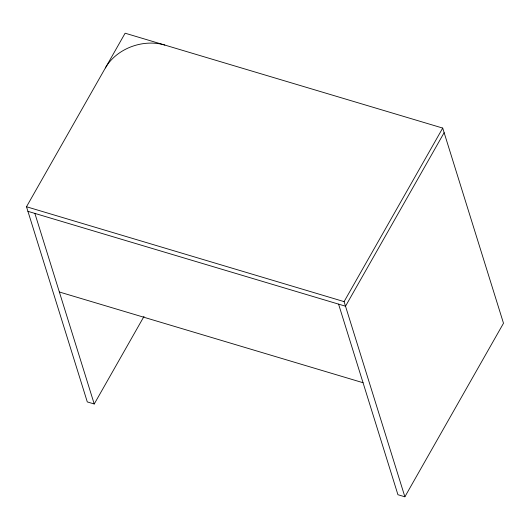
<?xml version="1.0" encoding="UTF-8"?>
<svg xmlns="http://www.w3.org/2000/svg" width="530" height="530" viewBox="0 0 530 530"><rect width="100%" height="100%" fill="white"/><g stroke="black" fill="none" stroke-linecap="round" stroke-linejoin="round"><path stroke-width="0.79" d="M144.021 316.383L94.234 403.992L87.291 401.919L26.5 206.746L125.12 33.204L442.709 128.081L503.5 323.254L404.88 496.796L397.931 494.722L338.571 304.134M404.88 496.796L344.089 301.623L442.709 128.081M444.14 132.666L345.52 306.207L27.931 211.331M26.5 206.746L344.089 301.623M59.353 291.997L363.05 382.726M34.874 213.404L94.234 403.992M105.397 67.913A45.077 35.762 -17.3 0 1 164.817 45.063"/></g></svg>
